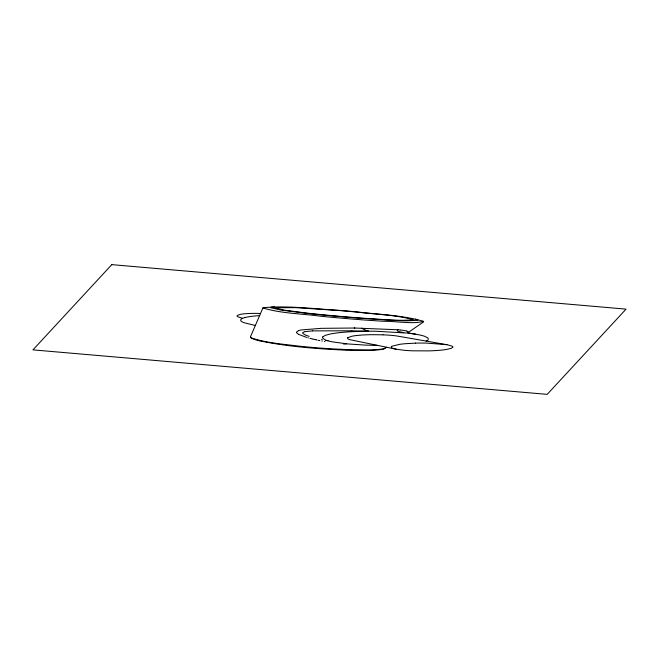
<?xml version="1.0" encoding="UTF-8"?>
<svg xmlns="http://www.w3.org/2000/svg" width="659" height="659" viewBox="0 0 659 659"><rect width="100%" height="100%" fill="white"/><g stroke="black" fill="none" stroke-linecap="round" stroke-linejoin="round"><path stroke-width="0.99" d="M250.502 336.691L250.708 337.457M296.517 332.062L298.56 330.637M408.16 332.293L408.209 332.103A15.042 2.043 4.1 0 0 407.468 331.345M262.933 307.926C281.195 313.61 301.979 313.602 321.188 316.287A256.738 34.845 4.1 0 0 336.807 317.745L340.728 318.091A214.85 29.161 4.1 0 0 383.777 321.279C396.001 321.098 413.086 324.426 423.506 321.32C401.488 314.969 378.217 314.532 355.572 311.773A247.372 33.576 4.1 0 0 338.998 310.34C313.841 308.873 288.494 305.43 263.303 307.687A7.974 1.079 4.1 0 0 262.933 307.926L250.527 336.642A26.928 3.657 4.1 0 0 252.257 338.24C267.636 343.174 283.988 344.212 299.936 346.239A108.364 14.704 4.1 0 0 316.262 347.746A112.953 15.33 4.1 0 0 329.418 348.718L354.138 349.921L371.239 350.003L382.945 349.056L386.619 347.268M328.025 340.818A31.838 4.325 4.1 0 1 324.871 339.723L322.506 337.878A50.883 6.903 4.1 0 1 322.638 337.037L322.671 336.98M322.638 337.037L325.109 335.439L329.632 334.162A92.375 12.537 4.1 0 1 339.401 332.655L342.853 332.317A101.783 13.814 4.1 0 1 352.367 331.65L368.694 331.213A68.577 9.308 4.1 0 1 375.581 331.238L407.311 333.067A28.798 3.905 4.1 0 1 424.701 336.321L428.111 338.092L428.202 339.797A58.132 7.892 4.1 0 1 427.345 340.472L426.167 341.041M302.753 332.614L304.45 331.807M347.828 337.672L351.873 336.255A54.318 7.373 4.1 0 1 356.56 335.513L362.672 334.986A52.629 7.142 4.1 0 1 371.289 334.69L382.978 334.821M407.905 332.663L423.688 321.839M385.013 348.364L384.609 348.578M400.631 330.027C399.543 330.019 396.957 329.162 397.212 330.777A18.641 2.529 4.1 0 0 398.291 331.403L403.794 332.696M245.123 317.506L243.146 318.099A57.811 7.842 4.1 0 0 241.565 318.824L240.56 320.002L241.005 321.032A39.919 5.42 4.1 0 0 244.102 322.712L255.346 325.488M304.911 331.691L312.432 330.884M271.903 307.152L270.997 307.341A7.051 0.956 4.1 0 0 270.684 307.72L281.088 310.092L306.624 313.33A206.391 28.008 4.1 0 0 331.897 315.875L344.212 316.963A247.973 33.65 4.1 0 0 360.349 318.256L388.349 320.109A77.004 10.453 4.1 0 0 406.965 320.834L417.617 320.348A6.911 0.939 4.1 0 0 417.847 320.06L417.345 319.714A12.645 1.713 4.1 0 0 415.401 319.129M312.481 330.876L351.766 330.793M346.609 343.825L346.403 343.833A14.045 1.903 4.1 0 0 343.685 344.171M377.088 345.357L373.645 345.324M415.557 343.133L405.31 343.701A72.968 9.901 4.1 0 0 399.98 344.27L391.726 346.28A33.255 4.514 4.1 0 0 391.347 346.609L391.339 347.425L392.418 348.141A14.943 2.026 4.1 0 0 396.043 349.171L403.333 350.184A22.307 3.031 4.1 0 0 412.567 350.819L429.083 350.885A62.918 8.542 4.1 0 0 437.387 350.473L441.069 350.16A64.384 8.74 4.1 0 0 447.14 349.328L451.193 348.331L452.931 347.186A23.04 3.13 4.1 0 0 452.066 346.148L447.436 344.789L396.133 335.859A22.027 2.99 4.1 0 0 382.994 334.83M370.44 350.382L346.346 350.209M354.311 328.017L354.855 328.025M354.624 328.025L321.098 328.339L301.352 329.945A42.983 5.832 4.1 0 0 298.988 330.497M354.715 328.025L398.036 329.764M402.838 320.332L412.954 319.903A6.458 0.873 4.1 0 0 413.177 319.631C395.227 314.763 376.091 314.491 357.648 312.135A237.858 32.283 4.1 0 0 339.55 310.546L295.644 307.646L275.709 307.728A6.557 0.89 4.1 0 0 275.396 308.033L284.515 310.2L307.605 313.173A191.868 26.039 4.1 0 0 332.779 315.71L340.415 316.402A231.449 31.41 4.1 0 0 359.246 317.926L385.334 319.656A72.844 9.885 4.1 0 0 402.88 320.348M373.538 345.308L372.714 345.291A58.948 7.999 4.1 0 1 363.875 345.019L347.606 343.924L333.017 341.963A27.167 3.69 4.1 0 1 328.157 340.851L327.795 340.785M352.005 330.802L368.694 331.213L367.22 330.744A62.111 8.427 4.1 0 1 364.542 329.698M260.527 313.478L259.967 313.462A31.789 4.316 4.1 0 0 244.283 313.832L243.443 313.906A35.207 4.778 4.1 0 0 239.612 314.549L237.24 315.546A24.572 3.336 4.1 0 0 237.71 316.724L242.545 318.33M345.893 350.193C317.045 348.768 288.057 346.749 259.728 340.851M401.026 330.077L403.217 330.365A9.704 1.318 4.1 0 1 405.837 330.851L406.158 330.933M415.681 334.212L410.17 333.289M446.909 344.69L426.719 343.108A51.674 7.01 4.1 0 0 415.516 343.125M324.969 341.56L324.434 341.469M322.342 341.082L321.823 340.983M326.238 340.489L325.744 340.398M409.783 333.215L409.486 333.157A6.903 0.939 4.1 0 1 408.102 332.762M396.067 349.171L349.616 339.632M319.813 340.588L319.318 340.489M318.832 340.39L318.346 340.291M321.51 339.533L322.383 339.714M317.152 340.044L316.444 339.887M315.982 339.789L315.521 339.682M315.068 339.583L313.058 339.113M312.621 339.006L311.139 338.644M310.719 338.537L309.903 338.322M308.412 337.919L307.951 337.787M306.847 337.474L298.749 334.442M309.153 336.387L305.447 335.052M304.928 334.821L302.72 333.314M298.37 334.228L296.698 332.861A47.399 6.433 4.1 0 1 296.509 332.433M271.887 307.143A12.455 1.689 4.1 0 1 274.63 306.954M384.872 348.603A38.897 5.28 4.1 0 1 370.292 350.341M259.86 340.843A40.273 5.47 4.1 0 1 250.511 337.441M349.517 339.632A23.65 3.213 4.1 0 1 347.894 337.672M245.099 317.506A67.737 9.193 4.1 0 1 259.638 315.612M406.455 331.007A9.72 1.318 4.1 0 1 407.386 331.329M364.567 329.698A70.867 9.621 4.1 0 1 361.577 328.124M111.799 264.638L32.95 349.871L547.201 394.362L626.05 309.129L111.799 264.638"/></g></svg>
